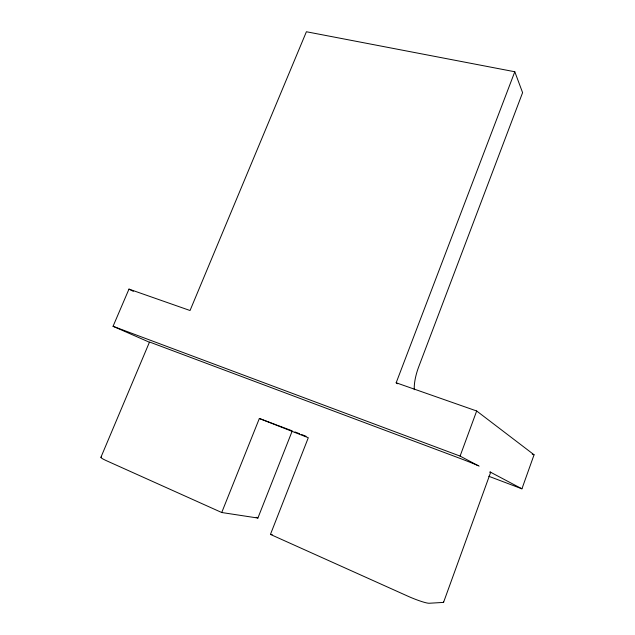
<?xml version="1.0" encoding="UTF-8"?>
<svg xmlns="http://www.w3.org/2000/svg" width="635" height="635" viewBox="0 0 635 635"><rect width="100%" height="100%" fill="white"/><g stroke="black" fill="none" stroke-linecap="round" stroke-linejoin="round"><path stroke-width="0.95" d="M488.759 476.266L521.93 488.815L534.067 454.779L476.671 410.988L396.169 382.778L514.794 71.755L306.403 31.75L190.04 310.515L128.976 289.108L113.054 326.295L149.273 342.178M490.657 472.313L443.587 602.266M479.123 466.161L460.089 456.089L476.671 410.988M443.563 601.853A17.359 1.945 22.4 0 1 443.047 602.432L429.204 603.25A18.217 2.159 22.3 0 1 407.813 596.154L270.447 534.416L308.3 437.729L259.35 418.489L221.726 512.516L106.799 460.867A15.764 1.587 20.2 0 1 101.457 457.113M221.726 512.516L257.889 518.049L292.267 430.863M100.933 457.256L149.463 342.13A15.526 0.397 21.6 0 1 150.479 342.368L458.653 457.875A17.772 0.54 21 0 1 465.376 460.446A17.891 0.54 21 0 1 474.107 463.939A17.772 0.54 21 0 1 477.949 465.598M270.447 534.416L272.232 534.63M532.217 454.112L534.067 454.779M113.054 326.295L460.089 456.089M259.35 418.489L276.439 424.91M277.312 425.244L291.386 430.538M295.029 431.951L299.633 433.761M301.474 434.483L306.078 436.293M256.191 517.295L257.889 518.049M128.976 289.108L133.342 291.354M521.93 488.815L490.268 472.059A16.939 0.484 21 0 1 489.577 472.099M396.169 382.778L397.669 383.762M514.794 71.755L522.597 92.646L418.711 366.824A25.733 8.35 -71.4 0 0 414.29 389.692"/></g></svg>
